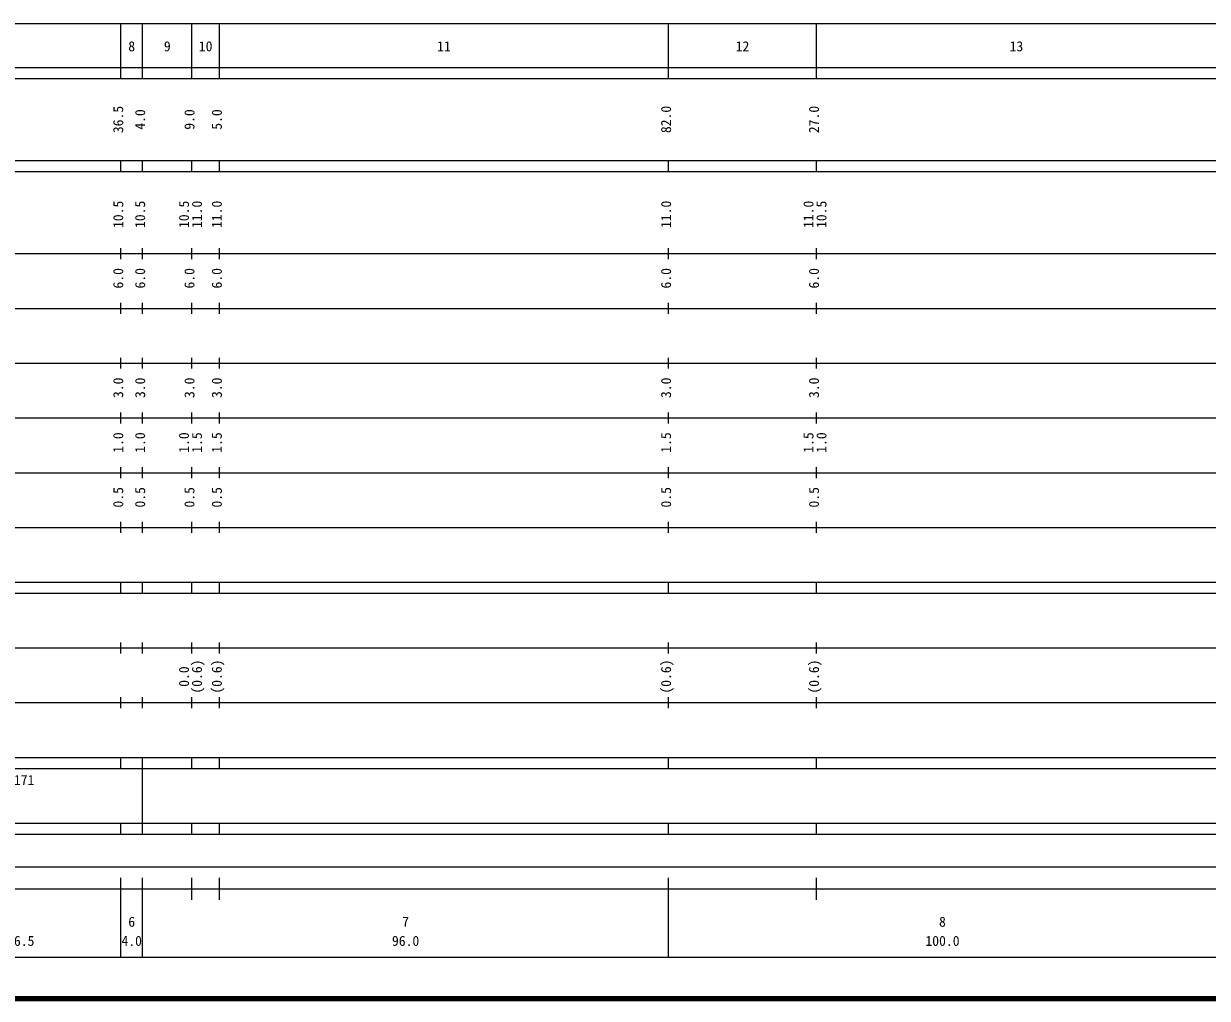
# Model space of a CAD drawing. Units: millimetres on the paper, enlarged 1000 times. Extents: x 40000 to 680000, y 20000 to 380000.
# Drawn here: x 250281 to 466346, y 20000 to 198000 of the extents above; entities that cross this region are included whole.
import ezdxf
from ezdxf.enums import TextEntityAlignment as Align

# ---------------------------------------------------------------- set-up
doc = ezdxf.new("R2010")
doc.units = ezdxf.units.MM
doc.header["$LTSCALE"] = 1000
doc.layers.add('M-TTL', color=2, linetype='Continuous', lineweight=140)
doc.layers.add('M-TTL-BAND', color=7, linetype='Continuous', lineweight=25)
doc.styles.add('ＭＳ ゴシック', font='')
doc.styles.get('ＭＳ ゴシック').set_extended_font_data('MS Gothic')

msp = doc.modelspace()

# ---------------------------------------------------------------- linework, layer by layer
at = {"layer": 'M-TTL'}
msp.add_line((40000, 20000), (680000, 20000), dxfattribs=at)
at = {"layer": 'M-TTL-BAND'}
for p, q in [((68000, 198000), (579000, 198000)), ((268000, 188000), (268000, 198000)), ((272000, 188000), (272000, 198000)), ((281000, 188000), (281000, 198000)), ((286000, 188000), (286000, 198000)), ((368000, 188000), (368000, 198000)), ((395000, 188000), (395000, 198000)), ((40000, 190000), (579000, 190000)), ((40000, 188000), (579000, 188000)), ((40000, 173000), (579000, 173000)), ((268000, 171000), (268000, 173000)), ((272000, 171000), (272000, 173000)), ((281000, 171000), (281000, 173000)), ((286000, 171000), (286000, 173000)), ((368000, 171000), (368000, 173000)), ((395000, 171000), (395000, 173000)), ((40000, 171000), (579000, 171000)), ((40000, 156000), (579000, 156000)), ((268000, 155000), (268000, 157000)), ((272000, 155000), (272000, 157000)), ((281000, 155000), (281000, 157000)), ((286000, 155000), (286000, 157000)), ((368000, 155000), (368000, 157000)), ((395000, 155000), (395000, 157000)), ((268000, 145000), (268000, 147000)), ((272000, 145000), (272000, 147000)), ((281000, 145000), (281000, 147000)), ((286000, 145000), (286000, 147000)), ((368000, 145000), (368000, 147000)), ((395000, 145000), (395000, 147000)), ((46000, 146000), (579000, 146000)), ((268000, 135000), (268000, 137000)), ((272000, 135000), (272000, 137000)), ((281000, 135000), (281000, 137000)), ((286000, 135000), (286000, 137000)), ((368000, 135000), (368000, 137000)), ((395000, 135000), (395000, 137000)), ((52000, 136000), (579000, 136000)), ((46000, 126000), (579000, 126000)), ((268000, 125000), (268000, 127000)), ((272000, 125000), (272000, 127000)), ((281000, 125000), (281000, 127000)), ((286000, 125000), (286000, 127000)), ((368000, 125000), (368000, 127000)), ((395000, 125000), (395000, 127000)), ((268000, 115000), (268000, 117000)), ((272000, 115000), (272000, 117000)), ((281000, 115000), (281000, 117000)), ((286000, 115000), (286000, 117000)), ((368000, 115000), (368000, 117000)), ((395000, 115000), (395000, 117000)), ((52000, 116000), (579000, 116000)), ((46000, 106000), (579000, 106000)), ((268000, 105000), (268000, 107000)), ((272000, 105000), (272000, 107000)), ((281000, 105000), (281000, 107000)), ((286000, 105000), (286000, 107000)), ((368000, 105000), (368000, 107000)), ((395000, 105000), (395000, 107000)), ((40000, 96000), (579000, 96000)), ((268000, 94000), (268000, 96000)), ((272000, 94000), (272000, 96000)), ((281000, 94000), (281000, 96000)), ((286000, 94000), (286000, 96000)), ((368000, 94000), (368000, 96000)), ((395000, 94000), (395000, 96000)), ((40000, 94000), (579000, 94000)), ((268000, 83000), (268000, 85000)), ((272000, 83000), (272000, 85000)), ((281000, 83000), (281000, 85000)), ((286000, 83000), (286000, 85000)), ((368000, 83000), (368000, 85000)), ((395000, 83000), (395000, 85000)), ((49000, 84000), (579000, 84000)), ((40000, 74000), (579000, 74000)), ((268000, 73000), (268000, 75000)), ((272000, 73000), (272000, 75000)), ((281000, 73000), (281000, 75000)), ((286000, 73000), (286000, 75000)), ((368000, 73000), (368000, 75000)), ((395000, 73000), (395000, 75000)), ((40000, 64000), (579000, 64000)), ((268000, 62000), (268000, 64000)), ((272000, 62000), (272000, 64000)), ((281000, 62000), (281000, 64000)), ((286000, 62000), (286000, 64000)), ((368000, 62000), (368000, 64000)), ((395000, 62000), (395000, 64000)), ((40000, 62000), (579000, 62000)), ((272000, 52000), (272000, 62000)), ((40000, 52000), (579000, 52000)), ((268000, 50000), (268000, 52000)), ((272000, 50000), (272000, 52000)), ((281000, 50000), (281000, 52000)), ((286000, 50000), (286000, 52000)), ((368000, 50000), (368000, 52000)), ((395000, 50000), (395000, 52000)), ((40000, 50000), (579000, 50000)), ((71000, 44000), (482000, 44000)), ((268000, 27500), (268000, 42000)), ((272000, 27500), (272000, 42000)), ((281000, 38000), (281000, 42000)), ((286000, 38000), (286000, 42000)), ((368000, 27500), (368000, 42000)), ((395000, 38000), (395000, 42000)), ((40000, 40000), (579000, 40000)), ((68000, 27500), (579000, 27500))]:
    msp.add_line(p, q, dxfattribs=at)

# ---------------------------------------------------------------- texts
at = {"layer": 'M-TTL-BAND', "style": 'ＭＳ ゴシック'}
for s, p in [('8', (270000, 192405)), ('9', (276500, 192405)), ('10', (283500, 192405)), ('11', (327000, 192405)), ('12', (381500, 192405)), ('13', (431500, 192405)), ('6', (270000, 32523)), ('7', (320000, 32523)), ('8', (418000, 32523)), ('36.5', (249750, 29033)), ('4.0', (270000, 29033)), ('96.0', (320000, 29033)), ('100.0', (418000, 29033))]:
    msp.add_text(s, height=1833, dxfattribs=at).set_placement(p, align=Align.BOTTOM_CENTER)
for s, p in [('36.5', (269000, 180500)), ('4.0', (273000, 180500)), ('9.0', (282000, 180500)), ('5.0', (287000, 180500)), ('82.0', (369000, 180500)), ('27.0', (396000, 180500)), ('10.5', (269000, 163174)), ('10.5', (273000, 163174)), ('10.5', (281000, 163174)), ('11.0', (283370, 163174)), ('11.0', (287000, 163174)), ('11.0', (369000, 163174)), ('11.0', (395000, 163174)), ('10.5', (397370, 163174)), ('6.0', (269000, 151500)), ('6.0', (273000, 151500)), ('6.0', (282000, 151500)), ('6.0', (287000, 151500)), ('6.0', (369000, 151500)), ('6.0', (396000, 151500)), ('3.0', (269000, 131500)), ('3.0', (273000, 131500)), ('3.0', (282000, 131500)), ('3.0', (287000, 131500)), ('3.0', (369000, 131500)), ('3.0', (396000, 131500)), ('1.0', (269000, 121500)), ('1.0', (273000, 121500)), ('1.0', (281000, 121500)), ('1.5', (283370, 121500)), ('1.5', (287000, 121500)), ('1.5', (369000, 121500)), ('1.5', (395000, 121500)), ('1.0', (397370, 121500)), ('0.5', (269000, 111500)), ('0.5', (273000, 111500)), ('0.5', (282000, 111500)), ('0.5', (287000, 111500)), ('0.5', (369000, 111500)), ('0.5', (396000, 111500)), ('0.0', (281000, 78764)), ('(0.6)', (283370, 78764)), ('(0.6)', (287000, 78764)), ('(0.6)', (369000, 78764)), ('(0.6)', (396000, 78764))]:
    msp.add_text(s, height=1833, rotation=90, dxfattribs=at).set_placement(p, align=Align.BOTTOM_CENTER)
msp.add_text('2171', height=1833, dxfattribs=at).set_placement((247250, 58405), align=Align.BOTTOM_LEFT)

doc.saveas('drawing.dxf')
